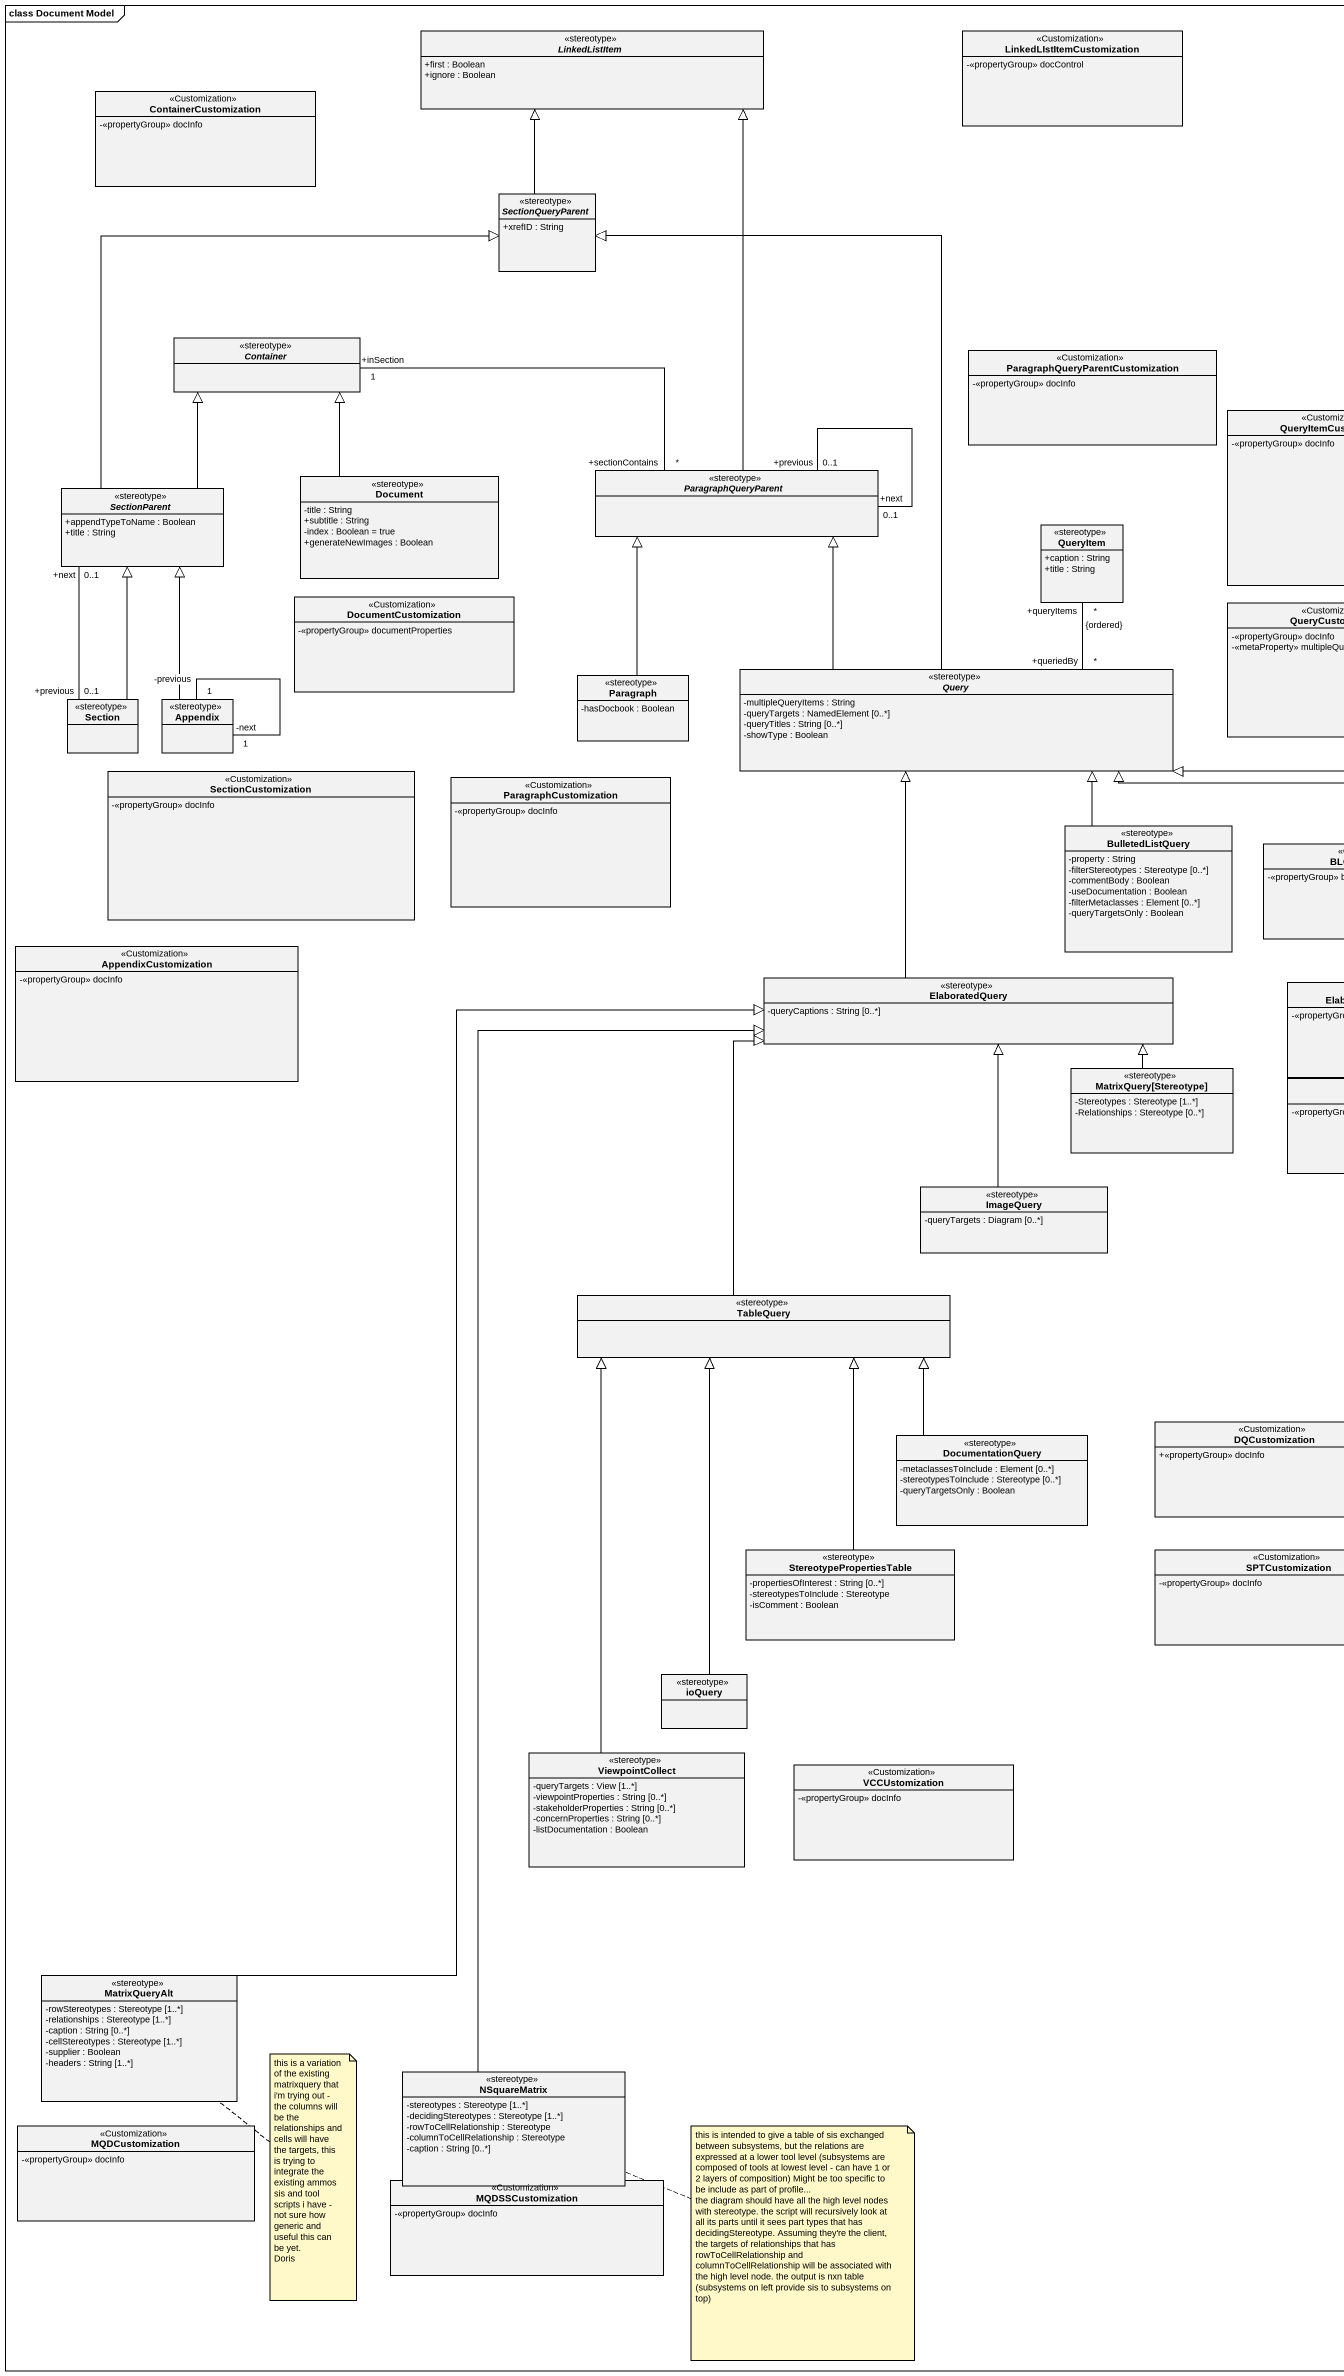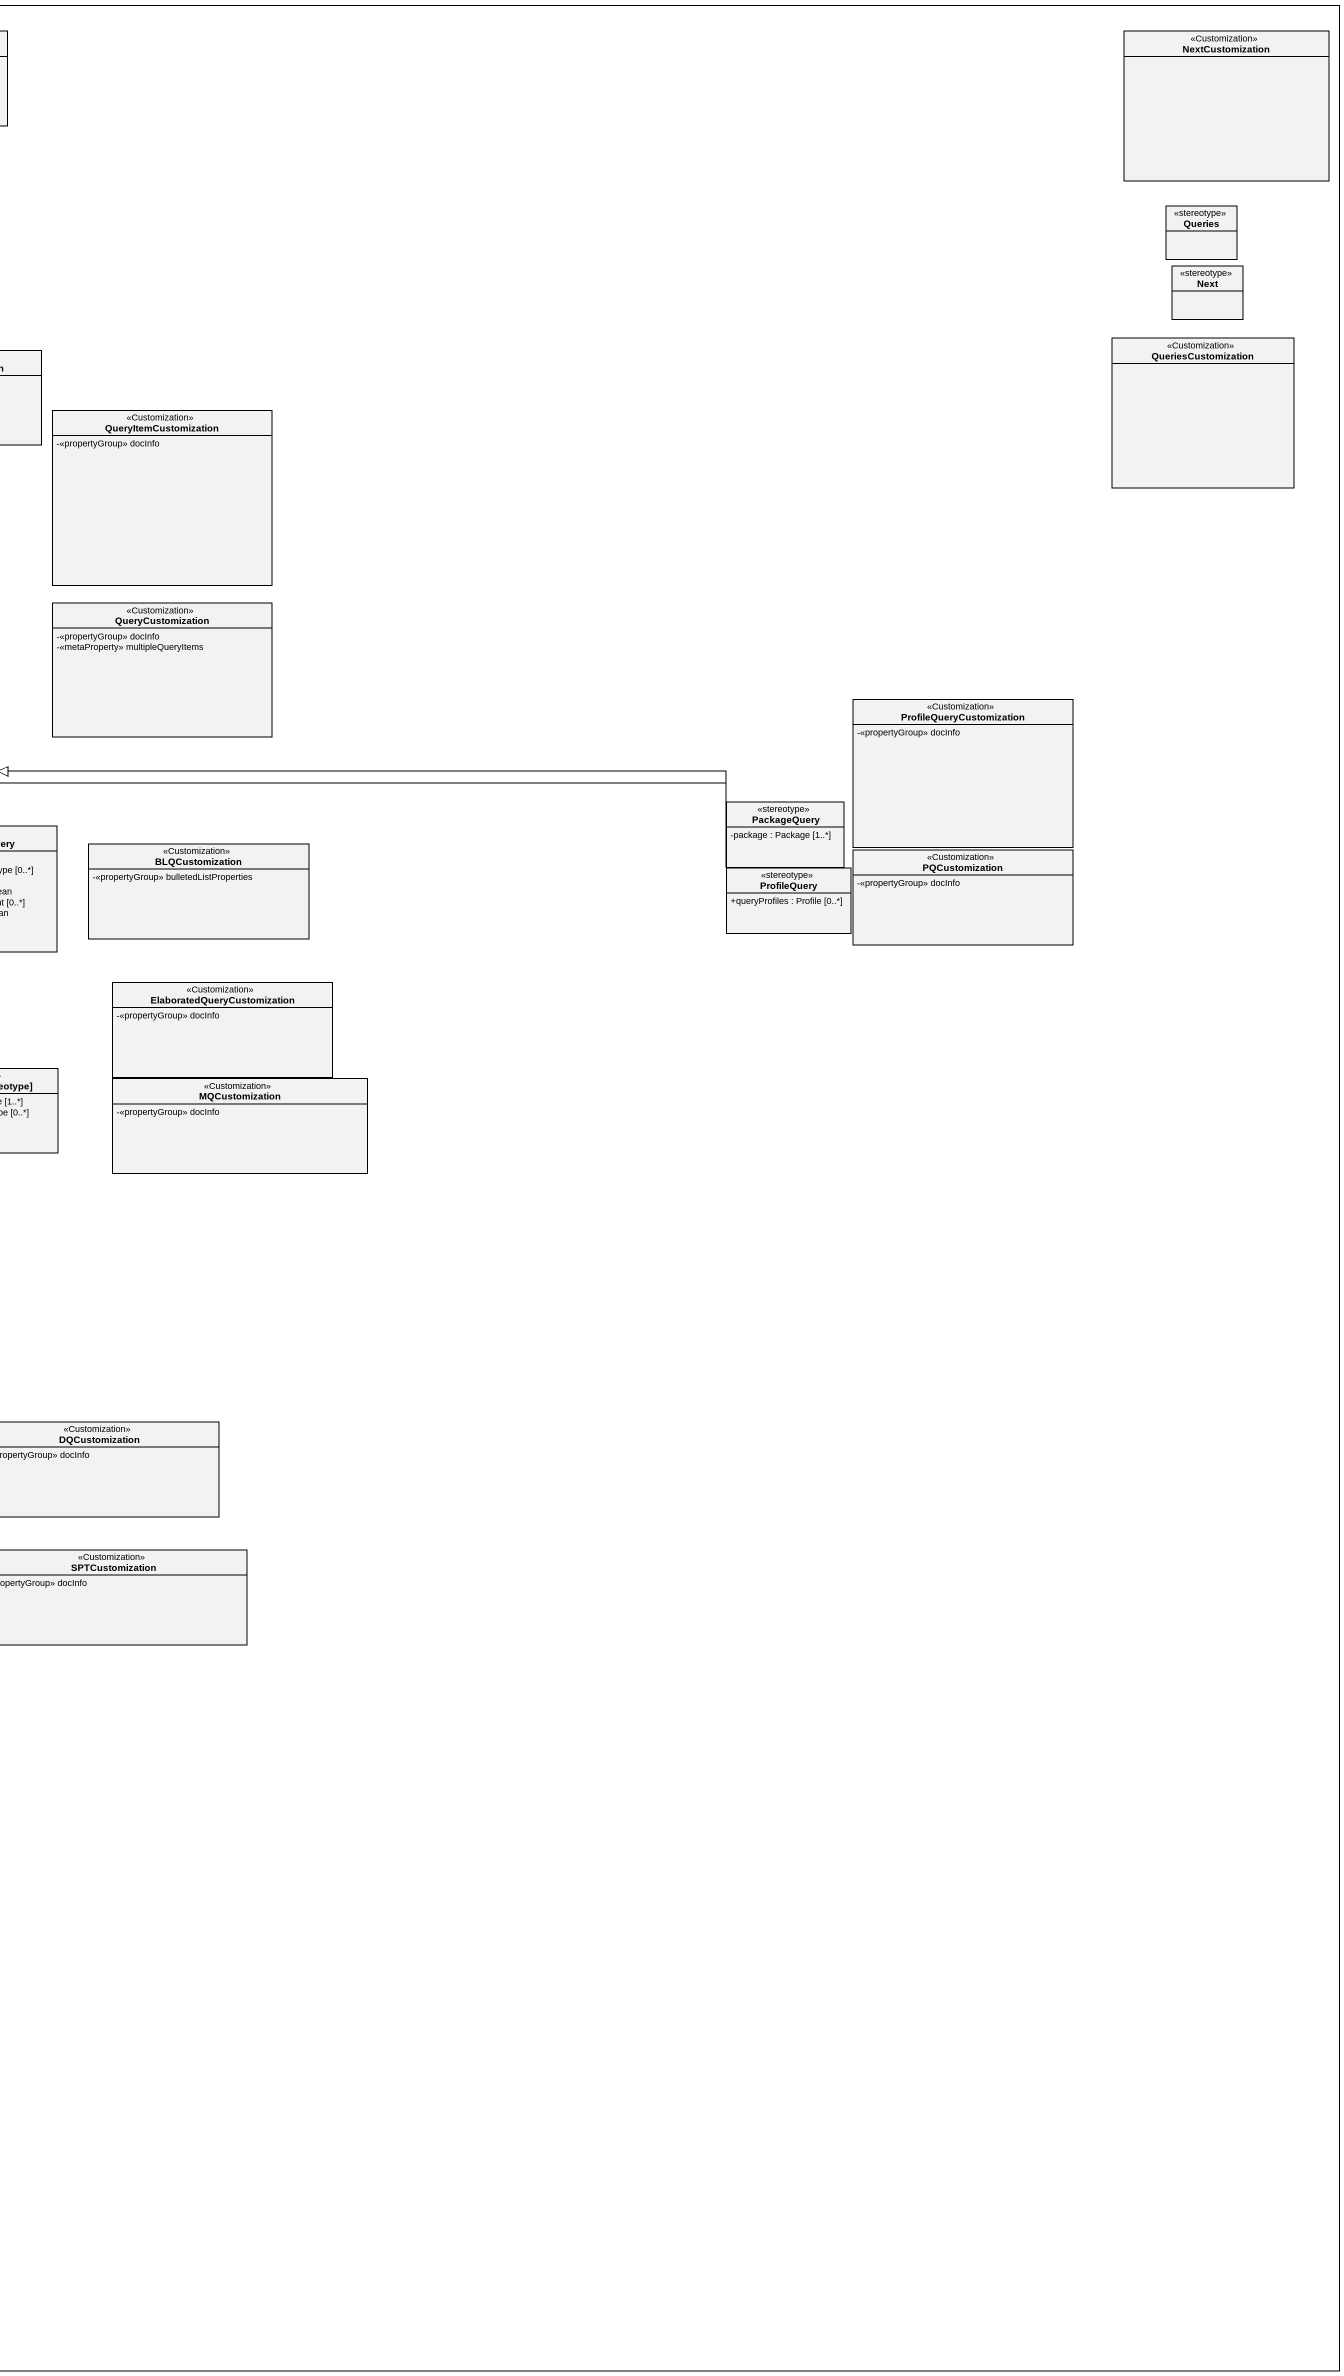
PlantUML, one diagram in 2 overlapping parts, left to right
@startuml
mainframe class Document Model
hide circle
hide empty members
skinparam classAttributeIconSize 0
abstract class LinkedListItem <<stereotype>> {
  +first : Boolean
  +ignore : Boolean
}
class LinkedLIstItemCustomization <<Customization>> {
  -<<propertyGroup>> docControl
}
class NextCustomization <<Customization>>
class ContainerCustomization <<Customization>> {
  -<<propertyGroup>> docInfo
}
abstract class SectionQueryParent <<stereotype>> {
  +xrefID : String
}
class Queries <<stereotype>>
class Next <<stereotype>>
abstract class Container <<stereotype>>
class "ParagraphQueryParentCustomization" as ParagraphQueryParentCustomiz <<Customization>> {
  -<<propertyGroup>> docInfo
}
class QueriesCustomization <<Customization>>
class QueryItemCustomization <<Customization>> {
  -<<propertyGroup>> docInfo
}
abstract class SectionParent <<stereotype>> {
  +appendTypeToName : Boolean
  +title : String
}
class Document <<stereotype>> {
  -title : String
  +subtitle : String
  -index : Boolean = true
  +generateNewImages : Boolean
}
abstract class ParagraphQueryParent <<stereotype>>
class QueryItem <<stereotype>> {
  +caption : String
  +title : String
}
class DocumentCustomization <<Customization>> {
  -<<propertyGroup>> documentProperties
}
class QueryCustomization <<Customization>> {
  -<<propertyGroup>> docInfo
  -<<metaProperty>> multipleQueryItems
}
class Paragraph <<stereotype>> {
  -hasDocbook : Boolean
}
abstract class Query <<stereotype>> {
  -multipleQueryItems : String
  -queryTargets : NamedElement [0..*]
  -queryTitles : String [0..*]
  -showType : Boolean
}
class Section <<stereotype>>
class Appendix <<stereotype>>
class ProfileQueryCustomization <<Customization>> {
  -<<propertyGroup>> docInfo
}
class SectionCustomization <<Customization>> {
  -<<propertyGroup>> docInfo
}
class ParagraphCustomization <<Customization>> {
  -<<propertyGroup>> docInfo
}
class BulletedListQuery <<stereotype>> {
  -property : String
  -filterStereotypes : Stereotype [0..*]
  -commentBody : Boolean
  -useDocumentation : Boolean
  -filterMetaclasses : Element [0..*]
  -queryTargetsOnly : Boolean
}
class PackageQuery <<stereotype>> {
  -package : Package [1..*]
}
class BLQCustomization <<Customization>> {
  -<<propertyGroup>> bulletedListProperties
}
class ProfileQuery <<stereotype>> {
  +queryProfiles : Profile [0..*]
}
class PQCustomization <<Customization>> {
  -<<propertyGroup>> docInfo
}
class AppendixCustomization <<Customization>> {
  -<<propertyGroup>> docInfo
}
class ElaboratedQuery <<stereotype>> {
  -queryCaptions : String [0..*]
}
class ElaboratedQueryCustomization <<Customization>> {
  -<<propertyGroup>> docInfo
}
class "MatrixQuery[Stereotype]" as MatrixQuery_Stereotype <<stereotype>> {
  -Stereotypes : Stereotype [1..*]
  -Relationships : Stereotype [0..*]
}
class MQCustomization <<Customization>> {
  -<<propertyGroup>> docInfo
}
class ImageQuery <<stereotype>> {
  -queryTargets : Diagram [0..*]
}
class TableQuery <<stereotype>>
class DocumentationQuery <<stereotype>> {
  -metaclassesToInclude : Element [0..*]
  -stereotypesToInclude : Stereotype [0..*]
  -queryTargetsOnly : Boolean
}
class DQCustomization <<Customization>> {
  +<<propertyGroup>> docInfo
}
class StereotypePropertiesTable <<stereotype>> {
  -propertiesOfInterest : String [0..*]
  -stereotypesToInclude : Stereotype
  -isComment : Boolean
}
class SPTCustomization <<Customization>> {
  -<<propertyGroup>> docInfo
}
class ioQuery <<stereotype>>
class ViewpointCollect <<stereotype>> {
  -queryTargets : View [1..*]
  -viewpointProperties : String [0..*]
  -stakeholderProperties : String [0..*]
  -concernProperties : String [0..*]
  -listDocumentation : Boolean
}
class VCCUstomization <<Customization>> {
  -<<propertyGroup>> docInfo
}
class MatrixQueryAlt <<stereotype>> {
  -rowStereotypes : Stereotype [1..*]
  -relationships : Stereotype [1..*]
  -caption : String [0..*]
  -cellStereotypes : Stereotype [1..*]
  -supplier : Boolean
  -headers : String [1..*]
}
class NSquareMatrix <<stereotype>> {
  -stereotypes : Stereotype [1..*]
  -decidingStereotypes : Stereotype [1..*]
  -rowToCellRelationship : Stereotype
  -columnToCellRelationship : Stereotype
  -caption : String [0..*]
}
class MQDCustomization <<Customization>> {
  -<<propertyGroup>> docInfo
}
class MQDSSCustomization <<Customization>> {
  -<<propertyGroup>> docInfo
}
SectionQueryParent -up-|> LinkedListItem
SectionParent -up-|> SectionQueryParent
SectionParent -up-|> Container
Document -up-|> Container
ParagraphQueryParent -up-|> LinkedListItem
ParagraphQueryParent "+sectionContains\n*" -left- "+inSection\n1" Container
ParagraphQueryParent "+previous\n0..1" -- "0..1\n+next" ParagraphQueryParent
Paragraph -up-|> ParagraphQueryParent
Query -up-|> SectionQueryParent
Query -up-|> ParagraphQueryParent
Query "+queriedBy\n*" -up- "+queryItems\n*\n{ordered}" QueryItem
Section "+previous\n0..1" -up- "+next\n0..1" SectionParent
Section -up-|> SectionParent
Appendix -up-|> SectionParent
Appendix "-previous\n1" -- "-next\n1" Appendix
BulletedListQuery -up-|> Query
PackageQuery -left-|> Query
ProfileQuery -left-|> Query
ElaboratedQuery -up-|> Query
MatrixQuery_Stereotype -left-|> ElaboratedQuery
ImageQuery -up-|> ElaboratedQuery
TableQuery -up-|> ElaboratedQuery
DocumentationQuery -up-|> TableQuery
StereotypePropertiesTable -up-|> TableQuery
ioQuery -up-|> TableQuery
ViewpointCollect -up-|> TableQuery
MatrixQueryAlt -up-|> ElaboratedQuery
NSquareMatrix -up-|> ElaboratedQuery
note bottom of MatrixQueryAlt
  this is a variation of the existing matrixquery that i'm trying out - the columns will be the relationships and cells will have the targets, this is trying to integrate the existing ammos sis and tool scripts i have - not sure how generic and useful this can be yet.
  Doris
end note
note right of NSquareMatrix
  this is intended to give a table of sis exchanged between subsystems, but the relations are expressed at a lower tool level (subsystems are composed of tools at lowest level - can have 1 or 2 layers of composition) Might be too specific to be include as part of profile...
  the diagram should have all the high level nodes with stereotype. the script will recursively look at all its parts until it sees part types that has decidingStereotype. Assuming they're the client, the targets of relationships that has rowToCellRelationship and columnToCellRelationship will be associated with the high level node. the output is nxn table (subsystems on left provide sis to subsystems on top)
end note
@enduml
